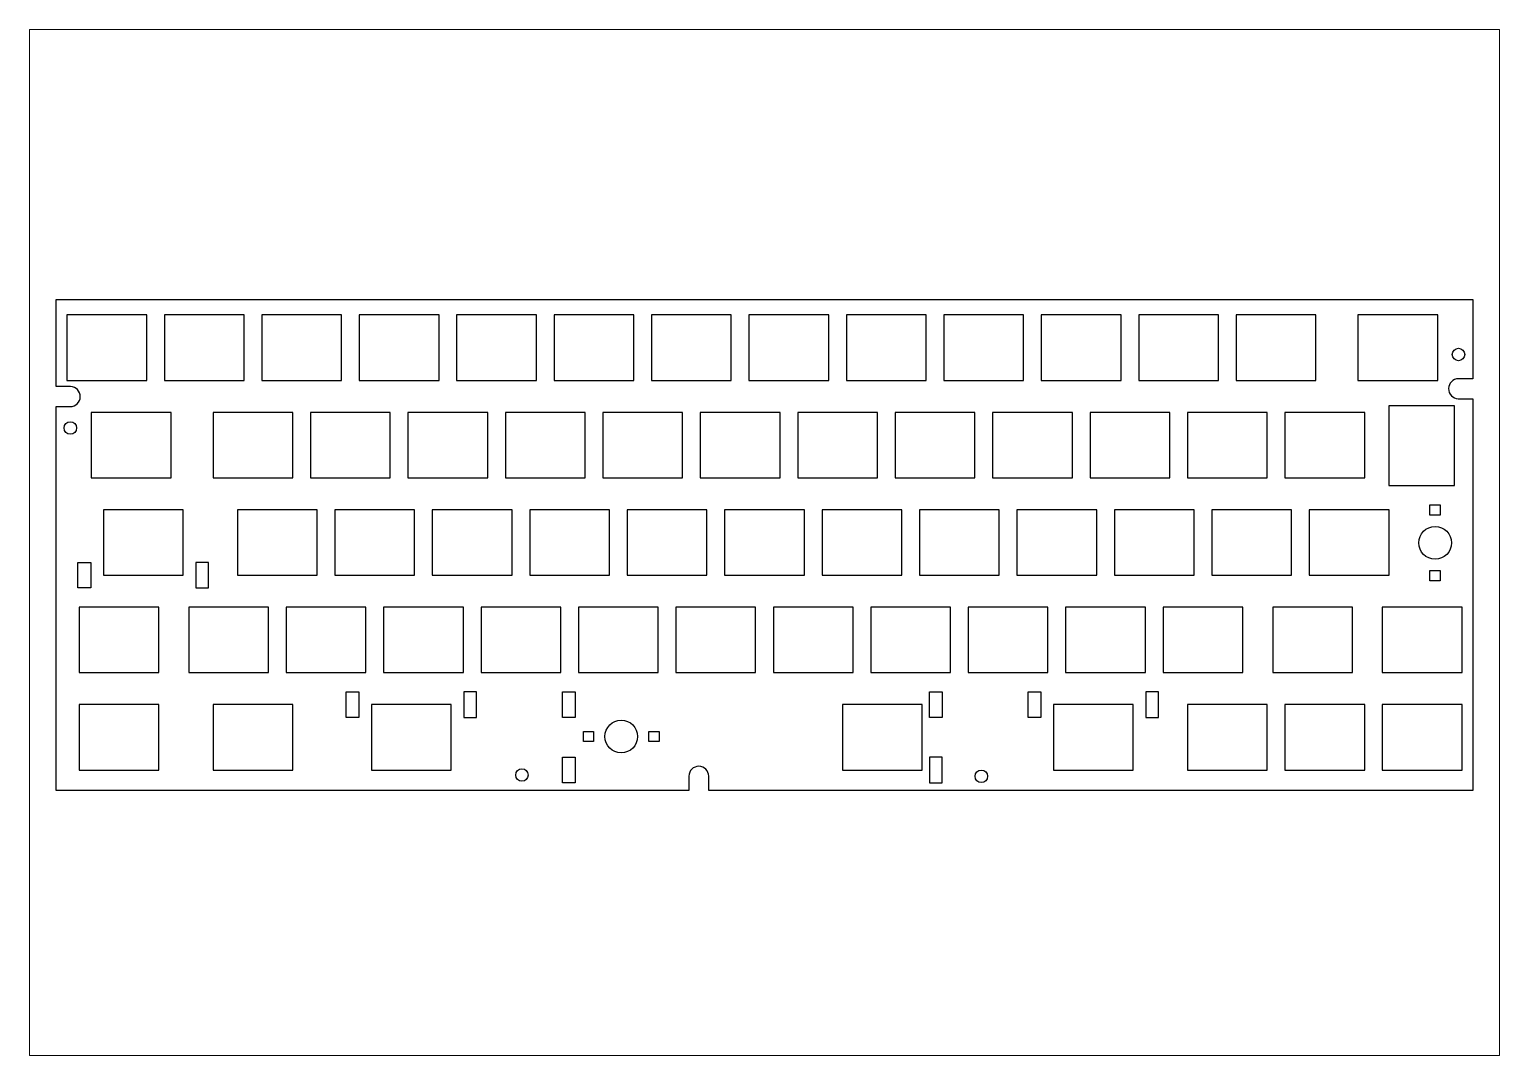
# Paper-space layout 'Layout1' of a CAD drawing. Header units: millimetres. Extents: x 1.14 to 10.22, y 0.79 to 7.14.
# The model-space entities are those that its viewports show. They can reach past a viewport. Long polylines and large blocks are cut down to what shows.
import ezdxf

# ---------------------------------------------------------------- set-up
doc = ezdxf.new("R2010")
doc.units = ezdxf.units.MM
doc.header["$MEASUREMENT"] = 0
doc.layers.get('0').update_dxf_attribs({"linetype": 'CONTINUOUS'})

msp = doc.modelspace()

# ---------------------------------------------------------------- linework, layer by layer
at = {"linetype": 'Continuous'}
for p, q in [((-138.52, 47.5), (138.48, 47.5)), ((-138.52, 30.48), (-138.52, 47.5)), ((138.48, 47.5), (138.48, 32.01)), ((138.48, 32.01), (135.69, 32.01)), ((-135.69, 30.48), (-138.52, 30.48)), ((-138.52, -48.5), (-138.52, 26.58)), ((-138.52, 26.58), (-135.73, 26.58)), ((135.64, 28.11), (138.48, 28.11)), ((138.48, 28.11), (138.48, -48.5)), ((130.11, 7.34), (132.11, 7.34)), ((130.11, 5.34), (130.11, 7.34)), ((132.11, 7.34), (132.11, 5.34)), ((132.11, 5.34), (130.11, 5.34)), ((-134.23, -8.88), (-134.23, -3.88)), ((-134.23, -3.88), (-131.73, -3.88)), ((-131.73, -3.88), (-131.73, -8.88)), ((-111.2, -3.88), (-111.2, -8.88)), ((-108.7, -3.88), (-111.2, -3.88)), ((-108.7, -8.88), (-108.7, -3.88)), ((130.11, -5.47), (132.11, -5.47)), ((130.11, -7.47), (130.11, -5.47)), ((132.11, -5.47), (132.11, -7.47)), ((132.11, -7.47), (130.11, -7.47)), ((-131.73, -8.88), (-134.23, -8.88)), ((-111.2, -8.88), (-108.7, -8.88)), ((-81.82, -34.2), (-81.82, -29.2)), ((-81.82, -29.2), (-79.32, -29.2)), ((-79.32, -29.2), (-79.32, -34.2)), ((-58.79, -29.2), (-58.79, -34.2)), ((-56.29, -29.2), (-58.79, -29.2)), ((-56.29, -34.2), (-56.29, -29.2)), ((-39.49, -34.2), (-39.49, -29.2)), ((-39.49, -29.2), (-36.99, -29.2)), ((-36.99, -29.2), (-36.99, -34.2)), ((32.24, -34.23), (32.24, -29.23)), ((32.24, -29.23), (34.74, -29.23)), ((34.74, -29.23), (34.74, -34.23)), ((51.52, -34.23), (51.52, -29.23)), ((51.52, -29.23), (54.02, -29.23)), ((54.02, -29.23), (54.02, -34.23)), ((74.55, -29.23), (74.55, -34.23)), ((77.05, -29.23), (74.55, -29.23)), ((77.05, -34.23), (77.05, -29.23)), ((-79.32, -34.2), (-81.82, -34.2)), ((-58.79, -34.2), (-56.29, -34.2)), ((-36.99, -34.2), (-39.49, -34.2)), ((34.74, -34.23), (32.24, -34.23)), ((54.02, -34.23), (51.52, -34.23)), ((74.55, -34.23), (77.05, -34.23)), ((-35.41, -38.94), (-35.41, -36.94)), ((-35.41, -36.94), (-33.41, -36.94)), ((-33.41, -36.94), (-33.41, -38.94)), ((-22.6, -38.94), (-22.6, -36.94)), ((-22.6, -36.94), (-20.6, -36.94)), ((-20.6, -36.94), (-20.6, -38.94)), ((-33.41, -38.94), (-35.41, -38.94)), ((-20.6, -38.94), (-22.6, -38.94)), ((-39.49, -46.97), (-39.49, -41.97)), ((-39.49, -41.97), (-36.99, -41.97)), ((-36.99, -41.97), (-36.99, -46.97)), ((32.24, -41.97), (32.24, -46.97)), ((34.74, -41.97), (32.24, -41.97)), ((34.74, -46.97), (34.74, -41.97)), ((-14.8, -45.66), (-14.8, -48.5)), ((-10.9, -48.5), (-10.9, -45.71)), ((-14.8, -48.5), (-138.52, -48.5)), ((-36.99, -46.97), (-39.49, -46.97)), ((138.48, -48.5), (-10.9, -48.5)), ((32.24, -46.97), (34.74, -46.97))]:
    msp.add_line(p, q, dxfattribs=at)
at = {"color": 0}
for p, q in [((-135.59, 44.5), (-136.39, 44.5)), ((-136.39, 44.5), (-136.39, 31.7)), ((-121.59, 44.5), (-135.59, 44.5)), ((-120.79, 44.5), (-121.59, 44.5)), ((-120.79, 31.7), (-120.79, 44.5)), ((-117.34, 44.5), (-117.34, 31.7)), ((-116.54, 44.5), (-117.34, 44.5)), ((-102.54, 44.5), (-116.54, 44.5)), ((-101.74, 44.5), (-102.54, 44.5)), ((-101.74, 31.7), (-101.74, 44.5)), ((-97.49, 44.5), (-98.29, 44.5)), ((-98.29, 44.5), (-98.29, 31.7)), ((-83.49, 44.5), (-97.49, 44.5)), ((-82.69, 44.5), (-83.49, 44.5)), ((-82.69, 31.7), (-82.69, 44.5)), ((-79.24, 44.5), (-79.24, 31.7)), ((-78.44, 44.5), (-79.24, 44.5)), ((-64.44, 44.5), (-78.44, 44.5)), ((-63.64, 44.5), (-64.44, 44.5)), ((-63.64, 31.7), (-63.64, 44.5)), ((-60.19, 44.5), (-60.19, 31.7)), ((-59.39, 44.5), (-60.19, 44.5)), ((-45.39, 44.5), (-59.39, 44.5)), ((-44.59, 44.5), (-45.39, 44.5)), ((-44.59, 31.7), (-44.59, 44.5)), ((-41.14, 44.5), (-41.14, 31.7)), ((-40.34, 44.5), (-41.14, 44.5)), ((-26.34, 44.5), (-40.34, 44.5)), ((-25.54, 44.5), (-26.34, 44.5)), ((-25.54, 31.7), (-25.54, 44.5)), ((-21.29, 44.5), (-22.09, 44.5)), ((-22.09, 44.5), (-22.09, 31.7)), ((-7.29, 44.5), (-21.29, 44.5)), ((-6.49, 44.5), (-7.29, 44.5)), ((-6.49, 31.7), (-6.49, 44.5)), ((-3.04, 44.5), (-3.04, 31.7)), ((-2.24, 44.5), (-3.04, 44.5)), ((11.76, 44.5), (-2.24, 44.5)), ((12.56, 44.5), (11.76, 44.5)), ((12.56, 31.7), (12.56, 44.5)), ((16.01, 44.5), (16.01, 31.7)), ((16.81, 44.5), (16.01, 44.5)), ((30.81, 44.5), (16.81, 44.5)), ((31.61, 44.5), (30.81, 44.5)), ((31.61, 31.7), (31.61, 44.5)), ((35.06, 44.5), (35.06, 31.7)), ((35.86, 44.5), (35.06, 44.5)), ((49.86, 44.5), (35.86, 44.5)), ((50.66, 44.5), (49.86, 44.5)), ((50.66, 31.7), (50.66, 44.5)), ((54.11, 44.5), (54.11, 31.7)), ((54.91, 44.5), (54.11, 44.5)), ((68.91, 44.5), (54.91, 44.5)), ((69.71, 44.5), (68.91, 44.5)), ((69.71, 31.7), (69.71, 44.5)), ((73.16, 44.5), (73.16, 31.7)), ((73.96, 44.5), (73.16, 44.5)), ((87.96, 44.5), (73.96, 44.5)), ((88.76, 44.5), (87.96, 44.5)), ((88.76, 31.7), (88.76, 44.5)), ((93.01, 44.5), (92.21, 44.5)), ((92.21, 44.5), (92.21, 31.7)), ((107.01, 44.5), (93.01, 44.5)), ((107.81, 44.5), (107.01, 44.5)), ((107.81, 31.7), (107.81, 44.5)), ((116.83, 44.5), (116.03, 44.5)), ((116.03, 44.5), (116.03, 31.7)), ((130.82, 44.5), (116.83, 44.5)), ((131.62, 44.5), (130.82, 44.5)), ((131.62, 31.7), (131.62, 44.5)), ((-136.39, 31.7), (-135.59, 31.7)), ((-135.59, 31.7), (-121.59, 31.7)), ((-121.59, 31.7), (-120.79, 31.7)), ((-117.34, 31.7), (-116.54, 31.7)), ((-116.54, 31.7), (-102.54, 31.7)), ((-102.54, 31.7), (-101.74, 31.7)), ((-98.29, 31.7), (-97.49, 31.7)), ((-97.49, 31.7), (-83.49, 31.7)), ((-83.49, 31.7), (-82.69, 31.7)), ((-79.24, 31.7), (-78.44, 31.7)), ((-78.44, 31.7), (-64.44, 31.7)), ((-64.44, 31.7), (-63.64, 31.7)), ((-60.19, 31.7), (-59.39, 31.7)), ((-59.39, 31.7), (-45.39, 31.7)), ((-45.39, 31.7), (-44.59, 31.7)), ((-41.14, 31.7), (-40.34, 31.7)), ((-40.34, 31.7), (-26.34, 31.7)), ((-26.34, 31.7), (-25.54, 31.7)), ((-22.09, 31.7), (-21.29, 31.7)), ((-21.29, 31.7), (-7.29, 31.7)), ((-7.29, 31.7), (-6.49, 31.7)), ((-3.04, 31.7), (-2.24, 31.7)), ((-2.24, 31.7), (11.76, 31.7)), ((11.76, 31.7), (12.56, 31.7)), ((16.01, 31.7), (16.81, 31.7)), ((16.81, 31.7), (30.81, 31.7)), ((30.81, 31.7), (31.61, 31.7)), ((35.06, 31.7), (35.86, 31.7)), ((35.86, 31.7), (49.86, 31.7)), ((49.86, 31.7), (50.66, 31.7)), ((54.11, 31.7), (54.91, 31.7)), ((54.91, 31.7), (68.91, 31.7)), ((68.91, 31.7), (69.71, 31.7)), ((73.16, 31.7), (73.96, 31.7)), ((73.96, 31.7), (87.96, 31.7)), ((87.96, 31.7), (88.76, 31.7)), ((92.21, 31.7), (93.01, 31.7)), ((93.01, 31.7), (107.01, 31.7)), ((107.01, 31.7), (107.81, 31.7)), ((116.03, 31.7), (116.83, 31.7)), ((116.83, 31.7), (130.82, 31.7)), ((130.82, 31.7), (131.62, 31.7)), ((122.08, 26.75), (122.08, 25.95)), ((134.88, 26.75), (122.08, 26.75)), ((122.08, 25.95), (122.08, 11.95)), ((134.88, 25.95), (134.88, 26.75)), ((134.88, 11.95), (134.88, 25.95)), ((-130.82, 25.45), (-131.62, 25.45)), ((-131.62, 25.45), (-131.62, 12.65)), ((-116.83, 25.45), (-130.82, 25.45)), ((-116.03, 25.45), (-116.83, 25.45)), ((-116.03, 12.65), (-116.03, 25.45)), ((-107.81, 25.45), (-107.81, 12.65)), ((-107.01, 25.45), (-107.81, 25.45)), ((-93.01, 25.45), (-107.01, 25.45)), ((-92.21, 25.45), (-93.01, 25.45)), ((-92.21, 12.65), (-92.21, 25.45)), ((-87.96, 25.45), (-88.76, 25.45)), ((-88.76, 25.45), (-88.76, 12.65)), ((-73.96, 25.45), (-87.96, 25.45)), ((-73.16, 25.45), (-73.96, 25.45)), ((-73.16, 12.65), (-73.16, 25.45)), ((-68.91, 25.45), (-69.71, 25.45)), ((-69.71, 25.45), (-69.71, 12.65)), ((-54.91, 25.45), (-68.91, 25.45)), ((-54.11, 25.45), (-54.91, 25.45)), ((-54.11, 12.65), (-54.11, 25.45)), ((-50.66, 25.45), (-50.66, 12.65)), ((-49.86, 25.45), (-50.66, 25.45)), ((-35.86, 25.45), (-49.86, 25.45)), ((-35.06, 25.45), (-35.86, 25.45)), ((-35.06, 12.65), (-35.06, 25.45)), ((-30.81, 25.45), (-31.61, 25.45)), ((-31.61, 25.45), (-31.61, 12.65)), ((-16.81, 25.45), (-30.81, 25.45)), ((-16.01, 25.45), (-16.81, 25.45)), ((-16.01, 12.65), (-16.01, 25.45)), ((-11.76, 25.45), (-12.56, 25.45)), ((-12.56, 25.45), (-12.56, 12.65)), ((2.24, 25.45), (-11.76, 25.45)), ((3.04, 25.45), (2.24, 25.45)), ((3.04, 12.65), (3.04, 25.45)), ((7.29, 25.45), (6.49, 25.45)), ((6.49, 25.45), (6.49, 12.65)), ((21.29, 25.45), (7.29, 25.45)), ((22.09, 25.45), (21.29, 25.45)), ((22.09, 12.65), (22.09, 25.45)), ((25.54, 25.45), (25.54, 12.65)), ((26.34, 25.45), (25.54, 25.45)), ((40.34, 25.45), (26.34, 25.45)), ((41.14, 25.45), (40.34, 25.45)), ((41.14, 12.65), (41.14, 25.45)), ((45.39, 25.45), (44.59, 25.45)), ((44.59, 25.45), (44.59, 12.65)), ((59.39, 25.45), (45.39, 25.45)), ((60.19, 25.45), (59.39, 25.45)), ((60.19, 12.65), (60.19, 25.45)), ((63.64, 25.45), (63.64, 12.65)), ((64.44, 25.45), (63.64, 25.45)), ((78.44, 25.45), (64.44, 25.45)), ((79.24, 25.45), (78.44, 25.45)), ((79.24, 12.65), (79.24, 25.45)), ((83.49, 25.45), (82.69, 25.45)), ((82.69, 25.45), (82.69, 12.65)), ((97.49, 25.45), (83.49, 25.45)), ((98.29, 25.45), (97.49, 25.45)), ((98.29, 12.65), (98.29, 25.45)), ((102.54, 25.45), (101.74, 25.45)), ((101.74, 25.45), (101.74, 12.65)), ((116.54, 25.45), (102.54, 25.45)), ((117.34, 25.45), (116.54, 25.45)), ((117.34, 12.65), (117.34, 25.45)), ((-131.62, 12.65), (-130.82, 12.65)), ((-130.82, 12.65), (-116.83, 12.65)), ((-116.83, 12.65), (-116.03, 12.65)), ((-107.81, 12.65), (-107.01, 12.65)), ((-107.01, 12.65), (-93.01, 12.65)), ((-93.01, 12.65), (-92.21, 12.65)), ((-88.76, 12.65), (-87.96, 12.65)), ((-87.96, 12.65), (-73.96, 12.65)), ((-73.96, 12.65), (-73.16, 12.65)), ((-69.71, 12.65), (-68.91, 12.65)), ((-68.91, 12.65), (-54.91, 12.65)), ((-54.91, 12.65), (-54.11, 12.65)), ((-50.66, 12.65), (-49.86, 12.65)), ((-49.86, 12.65), (-35.86, 12.65)), ((-35.86, 12.65), (-35.06, 12.65)), ((-31.61, 12.65), (-30.81, 12.65)), ((-30.81, 12.65), (-16.81, 12.65)), ((-16.81, 12.65), (-16.01, 12.65)), ((-12.56, 12.65), (-11.76, 12.65)), ((-11.76, 12.65), (2.24, 12.65)), ((2.24, 12.65), (3.04, 12.65)), ((6.49, 12.65), (7.29, 12.65)), ((7.29, 12.65), (21.29, 12.65)), ((21.29, 12.65), (22.09, 12.65)), ((25.54, 12.65), (26.34, 12.65)), ((26.34, 12.65), (40.34, 12.65)), ((40.34, 12.65), (41.14, 12.65)), ((44.59, 12.65), (45.39, 12.65)), ((45.39, 12.65), (59.39, 12.65)), ((59.39, 12.65), (60.19, 12.65)), ((63.64, 12.65), (64.44, 12.65)), ((64.44, 12.65), (78.44, 12.65)), ((78.44, 12.65), (79.24, 12.65)), ((82.69, 12.65), (83.49, 12.65)), ((83.49, 12.65), (97.49, 12.65)), ((97.49, 12.65), (98.29, 12.65)), ((101.74, 12.65), (102.54, 12.65)), ((102.54, 12.65), (116.54, 12.65)), ((116.54, 12.65), (117.34, 12.65)), ((122.08, 11.95), (122.08, 11.15)), ((134.88, 11.15), (134.88, 11.95)), ((122.08, 11.15), (134.88, 11.15)), ((-128.44, 6.4), (-129.24, 6.4)), ((-129.24, 6.4), (-129.24, -6.4)), ((-114.44, 6.4), (-128.44, 6.4)), ((-113.64, 6.4), (-114.44, 6.4)), ((-113.64, -6.4), (-113.64, 6.4)), ((-103.05, 6.4), (-103.05, -6.4)), ((-102.25, 6.4), (-103.05, 6.4)), ((-88.25, 6.4), (-102.25, 6.4)), ((-87.45, 6.4), (-88.25, 6.4)), ((-87.45, -6.4), (-87.45, 6.4)), ((-83.2, 6.4), (-84, 6.4)), ((-84, 6.4), (-84, -6.4)), ((-69.2, 6.4), (-83.2, 6.4)), ((-68.4, 6.4), (-69.2, 6.4)), ((-68.4, -6.4), (-68.4, 6.4)), ((-64.15, 6.4), (-64.95, 6.4)), ((-64.95, 6.4), (-64.95, -6.4)), ((-50.15, 6.4), (-64.15, 6.4)), ((-49.35, 6.4), (-50.15, 6.4)), ((-49.35, -6.4), (-49.35, 6.4)), ((-45.9, 6.4), (-45.9, -6.4)), ((-45.1, 6.4), (-45.9, 6.4)), ((-31.1, 6.4), (-45.1, 6.4)), ((-30.3, 6.4), (-31.1, 6.4)), ((-30.3, -6.4), (-30.3, 6.4)), ((-26.85, 6.4), (-26.85, -6.4)), ((-26.05, 6.4), (-26.85, 6.4)), ((-12.05, 6.4), (-26.05, 6.4)), ((-11.25, 6.4), (-12.05, 6.4)), ((-11.25, -6.4), (-11.25, 6.4)), ((-7, 6.4), (-7.8, 6.4)), ((-7.8, 6.4), (-7.8, -6.4)), ((7, 6.4), (-7, 6.4)), ((7.8, 6.4), (7, 6.4)), ((7.8, -6.4), (7.8, 6.4)), ((12.05, 6.4), (11.25, 6.4)), ((11.25, 6.4), (11.25, -6.4)), ((26.05, 6.4), (12.05, 6.4)), ((26.85, 6.4), (26.05, 6.4)), ((26.85, -6.4), (26.85, 6.4)), ((31.1, 6.4), (30.3, 6.4)), ((30.3, 6.4), (30.3, -6.4)), ((45.1, 6.4), (31.1, 6.4)), ((45.9, 6.4), (45.1, 6.4)), ((45.9, -6.4), (45.9, 6.4)), ((49.35, 6.4), (49.35, -6.4)), ((50.15, 6.4), (49.35, 6.4)), ((64.15, 6.4), (50.15, 6.4)), ((64.95, 6.4), (64.15, 6.4)), ((64.95, -6.4), (64.95, 6.4)), ((69.2, 6.4), (68.4, 6.4)), ((68.4, 6.4), (68.4, -6.4)), ((83.2, 6.4), (69.2, 6.4)), ((84, 6.4), (83.2, 6.4)), ((84, -6.4), (84, 6.4)), ((87.45, 6.4), (87.45, -6.4)), ((88.25, 6.4), (87.45, 6.4)), ((102.25, 6.4), (88.25, 6.4)), ((103.05, 6.4), (102.25, 6.4)), ((103.05, -6.4), (103.05, 6.4)), ((106.5, 6.4), (106.5, -6.4)), ((107.3, 6.4), (106.5, 6.4)), ((121.3, 6.4), (107.3, 6.4)), ((122.1, 6.4), (121.3, 6.4)), ((122.1, -6.4), (122.1, 6.4)), ((-129.24, -6.4), (-128.44, -6.4)), ((-128.44, -6.4), (-114.44, -6.4)), ((-114.44, -6.4), (-113.64, -6.4)), ((-103.05, -6.4), (-102.25, -6.4)), ((-102.25, -6.4), (-88.25, -6.4)), ((-88.25, -6.4), (-87.45, -6.4)), ((-84, -6.4), (-83.2, -6.4)), ((-83.2, -6.4), (-69.2, -6.4)), ((-69.2, -6.4), (-68.4, -6.4)), ((-64.95, -6.4), (-64.15, -6.4)), ((-64.15, -6.4), (-50.15, -6.4)), ((-50.15, -6.4), (-49.35, -6.4)), ((-45.9, -6.4), (-45.1, -6.4)), ((-45.1, -6.4), (-31.1, -6.4)), ((-31.1, -6.4), (-30.3, -6.4)), ((-26.85, -6.4), (-26.05, -6.4)), ((-26.05, -6.4), (-12.05, -6.4)), ((-12.05, -6.4), (-11.25, -6.4)), ((-7.8, -6.4), (-7, -6.4)), ((-7, -6.4), (7, -6.4)), ((7, -6.4), (7.8, -6.4)), ((11.25, -6.4), (12.05, -6.4)), ((12.05, -6.4), (26.05, -6.4)), ((26.05, -6.4), (26.85, -6.4)), ((30.3, -6.4), (31.1, -6.4)), ((31.1, -6.4), (45.1, -6.4)), ((45.1, -6.4), (45.9, -6.4)), ((49.35, -6.4), (50.15, -6.4)), ((50.15, -6.4), (64.15, -6.4)), ((64.15, -6.4), (64.95, -6.4)), ((68.4, -6.4), (69.2, -6.4)), ((69.2, -6.4), (83.2, -6.4)), ((83.2, -6.4), (84, -6.4)), ((87.45, -6.4), (88.25, -6.4)), ((88.25, -6.4), (102.25, -6.4)), ((102.25, -6.4), (103.05, -6.4)), ((106.5, -6.4), (107.3, -6.4)), ((107.3, -6.4), (121.3, -6.4)), ((121.3, -6.4), (122.1, -6.4)), ((-134.01, -12.65), (-134.01, -25.45)), ((-133.21, -12.65), (-134.01, -12.65)), ((-119.21, -12.65), (-133.21, -12.65)), ((-118.41, -12.65), (-119.21, -12.65)), ((-118.41, -25.45), (-118.41, -12.65)), ((-111.78, -12.65), (-112.58, -12.65)), ((-112.58, -12.65), (-112.58, -25.45)), ((-97.78, -12.65), (-111.78, -12.65)), ((-96.97, -12.65), (-97.78, -12.65)), ((-96.97, -25.45), (-96.97, -12.65)), ((-92.72, -12.65), (-93.53, -12.65)), ((-93.53, -12.65), (-93.53, -25.45)), ((-78.72, -12.65), (-92.72, -12.65)), ((-77.92, -12.65), (-78.72, -12.65)), ((-77.92, -25.45), (-77.92, -12.65)), ((-73.67, -12.65), (-74.47, -12.65)), ((-74.47, -12.65), (-74.47, -25.45)), ((-59.67, -12.65), (-73.67, -12.65)), ((-58.88, -12.65), (-59.67, -12.65)), ((-58.88, -25.45), (-58.88, -12.65)), ((-55.42, -12.65), (-55.42, -25.45)), ((-54.62, -12.65), (-55.42, -12.65)), ((-40.62, -12.65), (-54.62, -12.65)), ((-39.83, -12.65), (-40.62, -12.65)), ((-39.83, -25.45), (-39.83, -12.65)), ((-35.58, -12.65), (-36.38, -12.65)), ((-36.38, -12.65), (-36.38, -25.45)), ((-21.57, -12.65), (-35.58, -12.65)), ((-20.77, -12.65), (-21.57, -12.65)), ((-20.77, -25.45), (-20.77, -12.65)), ((-16.52, -12.65), (-17.32, -12.65)), ((-17.32, -12.65), (-17.32, -25.45)), ((-2.52, -12.65), (-16.52, -12.65)), ((-1.73, -12.65), (-2.52, -12.65)), ((-1.73, -25.45), (-1.73, -12.65)), ((1.73, -12.65), (1.73, -25.45)), ((2.52, -12.65), (1.73, -12.65)), ((16.52, -12.65), (2.52, -12.65)), ((17.32, -12.65), (16.52, -12.65)), ((17.32, -25.45), (17.32, -12.65)), ((21.57, -12.65), (20.77, -12.65)), ((20.77, -12.65), (20.77, -25.45)), ((35.58, -12.65), (21.57, -12.65)), ((36.38, -12.65), (35.58, -12.65)), ((36.38, -25.45), (36.38, -12.65)), ((40.62, -12.65), (39.83, -12.65)), ((39.83, -12.65), (39.83, -25.45)), ((54.62, -12.65), (40.62, -12.65)), ((55.42, -12.65), (54.62, -12.65)), ((55.42, -25.45), (55.42, -12.65)), ((59.67, -12.65), (58.88, -12.65)), ((58.88, -12.65), (58.88, -25.45)), ((73.67, -12.65), (59.67, -12.65)), ((74.47, -12.65), (73.67, -12.65)), ((74.47, -25.45), (74.47, -12.65)), ((78.72, -12.65), (77.92, -12.65)), ((77.92, -12.65), (77.92, -25.45)), ((92.72, -12.65), (78.72, -12.65)), ((93.53, -12.65), (92.72, -12.65)), ((93.53, -25.45), (93.53, -12.65)), ((100.16, -12.65), (99.36, -12.65)), ((99.36, -12.65), (99.36, -25.45)), ((114.16, -12.65), (100.16, -12.65)), ((114.96, -12.65), (114.16, -12.65)), ((114.96, -25.45), (114.96, -12.65)), ((121.59, -12.65), (120.79, -12.65)), ((120.79, -12.65), (120.79, -25.45)), ((135.59, -12.65), (121.59, -12.65)), ((136.39, -12.65), (135.59, -12.65)), ((136.39, -25.45), (136.39, -12.65)), ((-134.01, -25.45), (-133.21, -25.45)), ((-133.21, -25.45), (-119.21, -25.45)), ((-119.21, -25.45), (-118.41, -25.45)), ((-112.58, -25.45), (-111.78, -25.45)), ((-111.78, -25.45), (-97.78, -25.45)), ((-97.78, -25.45), (-96.97, -25.45)), ((-93.53, -25.45), (-92.72, -25.45)), ((-92.72, -25.45), (-78.72, -25.45)), ((-78.72, -25.45), (-77.92, -25.45)), ((-74.47, -25.45), (-73.67, -25.45)), ((-73.67, -25.45), (-59.67, -25.45)), ((-59.67, -25.45), (-58.88, -25.45)), ((-55.42, -25.45), (-54.62, -25.45)), ((-54.62, -25.45), (-40.62, -25.45)), ((-40.62, -25.45), (-39.83, -25.45)), ((-36.38, -25.45), (-35.58, -25.45)), ((-35.58, -25.45), (-21.57, -25.45)), ((-21.57, -25.45), (-20.77, -25.45)), ((-17.32, -25.45), (-16.52, -25.45)), ((-16.52, -25.45), (-2.52, -25.45)), ((-2.52, -25.45), (-1.73, -25.45)), ((1.73, -25.45), (2.52, -25.45)), ((2.52, -25.45), (16.52, -25.45)), ((16.52, -25.45), (17.32, -25.45)), ((20.77, -25.45), (21.57, -25.45)), ((21.57, -25.45), (35.58, -25.45)), ((35.58, -25.45), (36.38, -25.45)), ((39.83, -25.45), (40.62, -25.45)), ((40.62, -25.45), (54.62, -25.45)), ((54.62, -25.45), (55.42, -25.45)), ((58.88, -25.45), (59.67, -25.45)), ((59.67, -25.45), (73.67, -25.45)), ((73.67, -25.45), (74.47, -25.45)), ((77.92, -25.45), (78.72, -25.45)), ((78.72, -25.45), (92.72, -25.45)), ((92.72, -25.45), (93.53, -25.45)), ((99.36, -25.45), (100.16, -25.45)), ((100.16, -25.45), (114.16, -25.45)), ((114.16, -25.45), (114.96, -25.45)), ((120.79, -25.45), (121.59, -25.45)), ((121.59, -25.45), (135.59, -25.45)), ((135.59, -25.45), (136.39, -25.45)), ((-133.21, -31.7), (-134.01, -31.7)), ((-134.01, -31.7), (-134.01, -44.5)), ((-119.21, -31.7), (-133.21, -31.7)), ((-118.41, -31.7), (-119.21, -31.7)), ((-118.41, -44.5), (-118.41, -31.7)), ((-107.81, -31.7), (-107.81, -44.5)), ((-107.01, -31.7), (-107.81, -31.7)), ((-93.01, -31.7), (-107.01, -31.7)), ((-92.21, -31.7), (-93.01, -31.7)), ((-92.21, -44.5), (-92.21, -31.7)), ((-76.86, -31.7), (-76.86, -44.5)), ((-76.06, -31.7), (-76.86, -31.7)), ((-62.06, -31.7), (-76.06, -31.7)), ((-61.26, -31.7), (-62.06, -31.7)), ((-61.26, -44.5), (-61.26, -31.7)), ((15.25, -31.7), (15.25, -44.5)), ((16.05, -31.7), (15.25, -31.7)), ((30.05, -31.7), (16.05, -31.7)), ((30.85, -31.7), (30.05, -31.7)), ((30.85, -44.5), (30.85, -31.7)), ((57.29, -31.7), (56.49, -31.7)), ((56.49, -31.7), (56.49, -44.5)), ((71.29, -31.7), (57.29, -31.7)), ((72.09, -31.7), (71.29, -31.7)), ((72.09, -44.5), (72.09, -31.7)), ((83.49, -31.7), (82.69, -31.7)), ((82.69, -31.7), (82.69, -44.5)), ((97.49, -31.7), (83.49, -31.7)), ((98.29, -31.7), (97.49, -31.7)), ((98.29, -44.5), (98.29, -31.7)), ((102.54, -31.7), (101.74, -31.7)), ((101.74, -31.7), (101.74, -44.5)), ((116.54, -31.7), (102.54, -31.7)), ((117.34, -31.7), (116.54, -31.7)), ((117.34, -44.5), (117.34, -31.7)), ((121.59, -31.7), (120.79, -31.7)), ((120.79, -31.7), (120.79, -44.5)), ((135.59, -31.7), (121.59, -31.7)), ((136.39, -31.7), (135.59, -31.7)), ((136.39, -44.5), (136.39, -31.7)), ((-134.01, -44.5), (-133.21, -44.5)), ((-133.21, -44.5), (-119.21, -44.5)), ((-119.21, -44.5), (-118.41, -44.5)), ((-107.81, -44.5), (-107.01, -44.5)), ((-107.01, -44.5), (-93.01, -44.5)), ((-93.01, -44.5), (-92.21, -44.5)), ((-76.86, -44.5), (-76.06, -44.5)), ((-76.06, -44.5), (-62.06, -44.5)), ((-62.06, -44.5), (-61.26, -44.5)), ((15.25, -44.5), (16.05, -44.5)), ((16.05, -44.5), (30.05, -44.5)), ((30.05, -44.5), (30.85, -44.5)), ((56.49, -44.5), (57.29, -44.5)), ((57.29, -44.5), (71.29, -44.5)), ((71.29, -44.5), (72.09, -44.5)), ((82.69, -44.5), (83.49, -44.5)), ((83.49, -44.5), (97.49, -44.5)), ((97.49, -44.5), (98.29, -44.5)), ((101.74, -44.5), (102.54, -44.5)), ((102.54, -44.5), (116.54, -44.5)), ((116.54, -44.5), (117.34, -44.5)), ((120.79, -44.5), (121.59, -44.5)), ((121.59, -44.5), (135.59, -44.5)), ((135.59, -44.5), (136.39, -44.5))]:
    msp.add_line(p, q, dxfattribs=at)
at = {"linetype": 'Continuous'}
for centre, radius in [((135.69, 36.75), 1.22), ((-135.73, 22.4), 1.22), ((131.11, -0.07), 3.2), ((-28.01, -37.94), 3.2), ((-47.43, -45.47), 1.22), ((42.39, -45.71), 1.22)]:
    msp.add_circle(centre, radius, dxfattribs=at)
for centre, start, end in [((135.69, 30.06), 90, 268.7512), ((-135.73, 28.53), 270, 88.7512), ((-12.85, -45.71), 0, 178.7512)]:
    msp.add_arc(centre, 1.95, start, end, dxfattribs=at)

psp = doc.layouts.get("Layout1")

# ---------------------------------------------------------------- viewports
at = {"layer": '0', "linetype": 'Continuous'}
psp.add_viewport(center=(5.6806, 3.9653), size=(9.0889, 6.344445), view_center_point=(0, 0), view_height=200.648467, dxfattribs=at)

doc.saveas('drawing.dxf')
